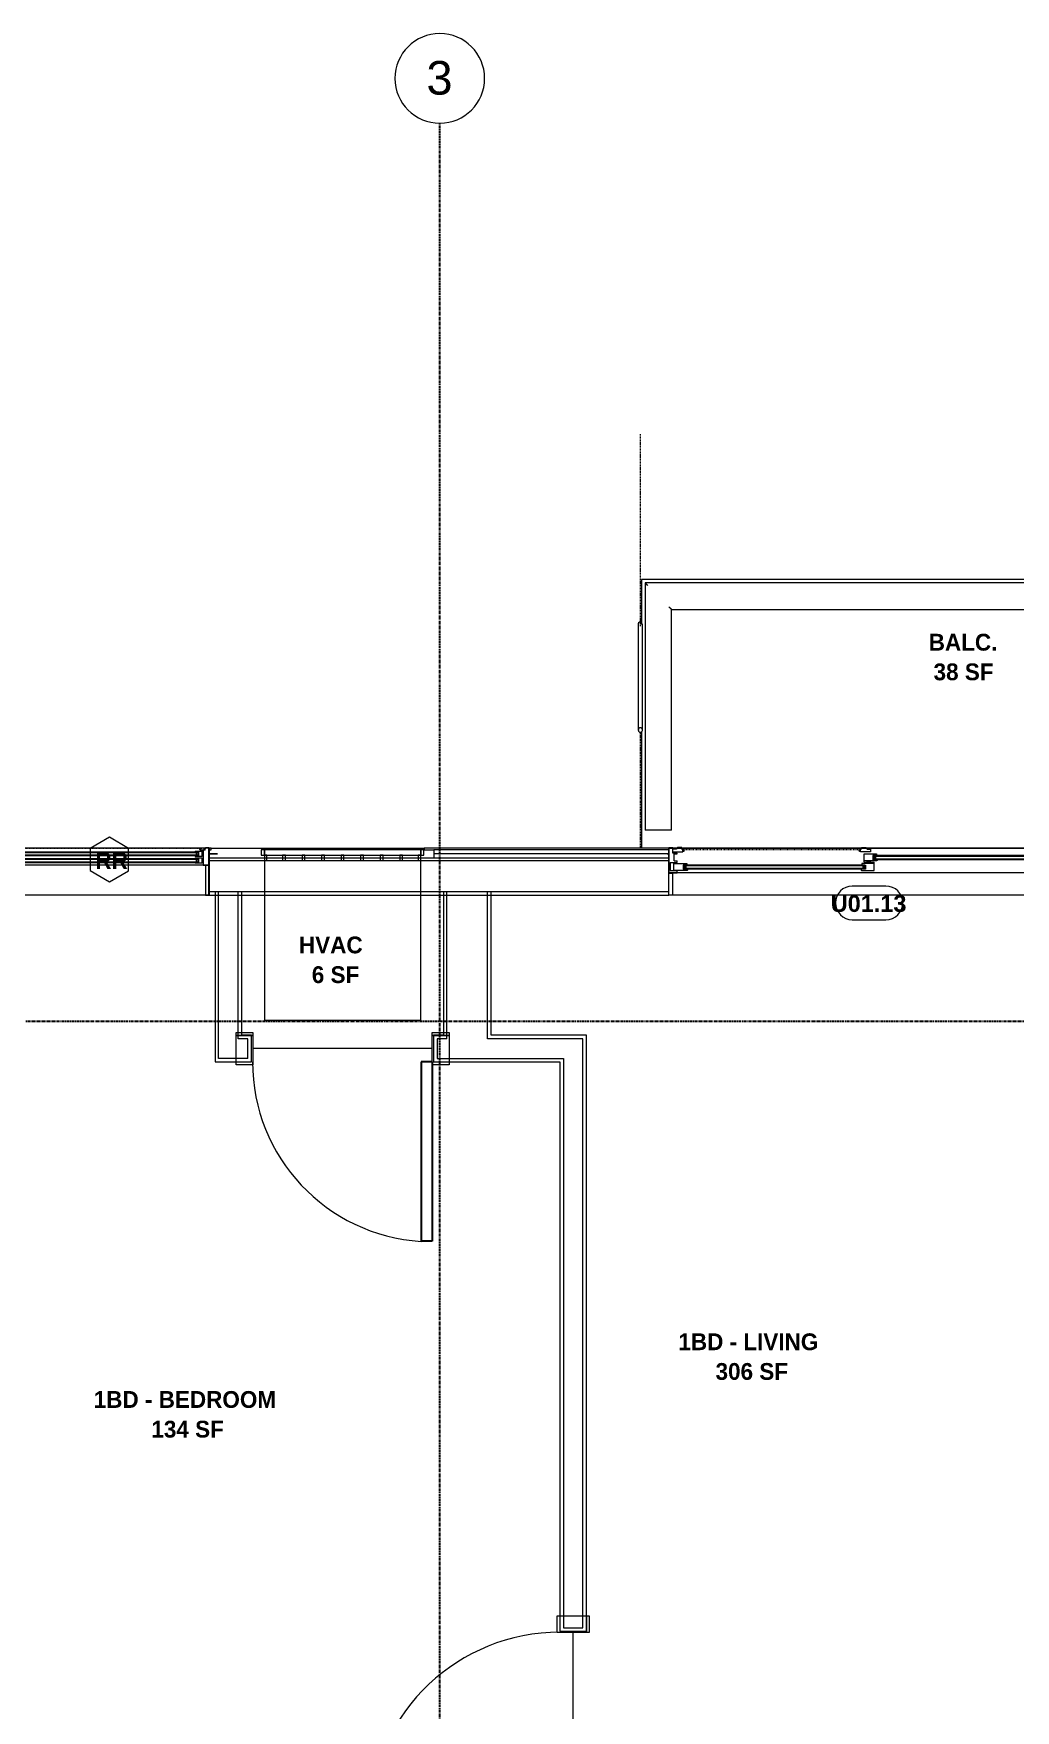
# Model space of a CAD drawing. Header units: inches. Extents: x -4058 to -1781, y 9814 to 12264.
# Drawn here: x -2899.8 to -2724.6, y 11964.2 to 12263.5 of the extents above; entities that cross this region are included whole.
import ezdxf

# ---------------------------------------------------------------- set-up
doc = ezdxf.new("R2010")
doc.units = ezdxf.units.IN
doc.header["$MEASUREMENT"] = 0
for name, pattern in [('Center 1_4_', [0.53125, 0.25, -0.09375, 0.09375, -0.09375]), ('Dash', [0.25, 0.125, -0.125]), ('Grid Line 1_2_', [0.875, 0.5, -0.125, 0.125, -0.125])]:
    doc.linetypes.add(name, pattern=pattern)
for name, color, linetype, lineweight in [('0-1', 7, 'Continuous', 5), ('0-2', 7, 'Continuous', 9), ('0-4', 165, 'Continuous', 5), ('A-AREA-IDEN', 2, 'Continuous', 9), ('A-DETL-CNTR-1', 7, 'Center 1_4_', 9), ('A-DETL-GENF-1', 7, 'Continuous', 9), ('A-DETL-GENF-2', 92, 'Continuous', 18), ('A-DETL-GENF-HDLN-1', 7, 'Dash', 9), ('A-DETL-GENF-HDLN-2', 1, 'Continuous', 18), ('A-DOOR', 31, 'Continuous', 18), ('A-DOOR-1', 7, 'Continuous', 9), ('A-DOOR-3', 31, 'Continuous', 9), ('A-DOOR-4', 31, 'Continuous', 30), ('A-DOOR-FRAM-1', 7, 'Continuous', 9), ('A-DOOR-IDEN', 31, 'Continuous', 9), ('A-FLOR-1', 7, 'Continuous', 9), ('A-FLOR-2', 192, 'Continuous', 9), ('A-FLOR-HRAL-1', 7, 'Continuous', 9), ('A-GENM-1', 7, 'Continuous', 9), ('A-GLAZ', 151, 'Continuous', 18), ('A-GLAZ-1', 10, 'Continuous', 30), ('A-GLAZ-2', 7, 'Continuous', 9), ('A-GLAZ-IDEN', 152, 'Continuous', 9), ('A-WALL', 113, 'Continuous', 18), ('A-WALL-1', 7, 'Continuous', 9), ('A-WALL-2', 250, 'Continuous', 18), ('A-WALL-3', 113, 'Continuous', 9), ('I-WALL-2', 2, 'Continuous', 9), ('S-BEAM-1', 7, 'Continuous', 9), ('S-GRID-1', 1, 'Grid Line 1_2_', 30), ('S-GRID-IDEN', 1, 'Continuous', 9), ('S-GRID-IDEN-1', 147, 'Continuous', 9)]:
    doc.layers.add(name, color=color, linetype=linetype, lineweight=lineweight)
doc.styles.add('Arial', font='arial.ttf', dxfattribs={"height": 6})
doc.styles.add('Arial_B', font='arialbd.ttf', dxfattribs={"height": 3})
doc.styles.add('Century Gothic_B', font='GOTHICB.TTF', dxfattribs={"height": 3})

# ---------------------------------------------------------------- blocks, each defined once
blk = doc.blocks.new('Perforated Panel at Magic-Pak - hvac panel - 3rd floor-2505074-UNITS PLANS - 3RD FLOOR')
at = {"layer": 'A-GLAZ-2'}
for p, q in [((-19.01, -4.13), (19.01, -4.13)), ((19.01, -4.19), (-19.01, -4.19))]:
    blk.add_line(p, q, dxfattribs=at)
blk = doc.blocks.new('V-Series_EWC4_SPVU_RFA_2015 - 2ND AND 3RD FLOOR-2226480-UNITS PLANS - 3RD FLOOR')
at = {"layer": 'A-GENM-1'}
for p, q in [((-3859.97, 11740.34), (-3859.97, 11739.78)), ((-3858.97, 11740.34), (-3859.97, 11740.34)), ((-3859.97, 11739.78), (-3859.97, 11711.9)), ((-3858.97, 11739.78), (-3859.97, 11739.78)), ((-3859.97, 11739.78), (-3858.97, 11739.78)), ((-3858.97, 11739.78), (-3858.97, 11740.34)), ((-3858.97, 11711.9), (-3858.97, 11739.78)), ((-3829.54, 11739.78), (-3858.97, 11739.78)), ((-3858.97, 11739.78), (-3858.97, 11739.34)), ((-3858.97, 11739.34), (-3857.97, 11739.34)), ((-3857.97, 11739.34), (-3857.97, 11736.54)), ((-3829.54, 11711.9), (-3829.54, 11739.78)), ((-3857.97, 11736.54), (-3858.97, 11736.54)), ((-3858.97, 11736.54), (-3858.97, 11736.04)), ((-3858.97, 11736.04), (-3857.97, 11736.04)), ((-3857.97, 11736.04), (-3857.97, 11733.06)), ((-3857.97, 11733.06), (-3858.97, 11733.06)), ((-3858.97, 11733.06), (-3858.97, 11732.56)), ((-3858.97, 11732.56), (-3857.97, 11732.56)), ((-3857.97, 11732.56), (-3857.97, 11729.57)), ((-3857.97, 11729.57), (-3858.97, 11729.57)), ((-3858.97, 11729.57), (-3858.97, 11729.07)), ((-3858.97, 11729.07), (-3857.97, 11729.07)), ((-3857.97, 11729.07), (-3857.97, 11726.09)), ((-3857.97, 11726.09), (-3858.97, 11726.09)), ((-3858.97, 11726.09), (-3858.97, 11725.59)), ((-3858.97, 11725.59), (-3857.97, 11725.59)), ((-3857.97, 11725.59), (-3857.97, 11722.61)), ((-3857.97, 11722.61), (-3858.97, 11722.61)), ((-3858.97, 11722.61), (-3858.97, 11722.11)), ((-3858.97, 11722.11), (-3857.97, 11722.11)), ((-3857.97, 11722.11), (-3857.97, 11719.12)), ((-3857.97, 11719.12), (-3858.97, 11719.12)), ((-3858.97, 11719.12), (-3858.97, 11718.62)), ((-3858.97, 11718.62), (-3857.97, 11718.62)), ((-3857.97, 11718.62), (-3857.97, 11715.64)), ((-3857.97, 11715.64), (-3858.97, 11715.64)), ((-3858.97, 11715.64), (-3858.97, 11715.14)), ((-3858.97, 11715.14), (-3857.97, 11715.14)), ((-3857.97, 11715.14), (-3857.97, 11712.34)), ((-3859.97, 11711.9), (-3858.97, 11711.9)), ((-3859.97, 11711.9), (-3859.97, 11711.34)), ((-3858.97, 11711.9), (-3859.97, 11711.9)), ((-3859.97, 11711.34), (-3858.97, 11711.34)), ((-3857.97, 11712.34), (-3858.97, 11712.34)), ((-3858.97, 11712.34), (-3858.97, 11711.9)), ((-3858.97, 11711.34), (-3858.97, 11711.9)), ((-3858.97, 11711.9), (-3829.54, 11711.9))]:
    blk.add_line(p, q, dxfattribs=at)
blk = doc.blocks.new('Window-Double_Hung-Marvin-Essential - 1-WIDE _TEMP LOWER_ ESDH3066-3454269-UNITS PLANS - 3RD FLOOR')
at = {"layer": 'A-DETL-GENF-HDLN-1'}
blk.add_line((16.1, -4.22), (-16.5, -4.22), dxfattribs=at)
at = {"layer": 'A-DETL-GENF-HDLN-2'}
for p, q in [((-17.13, 4.19), (-17.75, 4.19)), ((-17.13, -1.16), (-17.13, 4.19)), ((17.12, 4.19), (17.75, 4.19)), ((17.12, 4.19), (17.12, -1.16)), ((-16.72, -1.19), (-17.75, -1.19)), ((-17.75, -4.28), (-17.75, -1.19)), ((-16.72, -3.77), (-16.72, -1.19)), ((-16.56, -1.53), (-15.34, -1.53)), ((-16.56, -1.53), (-16.56, -2.47)), ((-15.34, -2.47), (-16.56, -2.47)), ((-16.56, -2.75), (-15.34, -2.75)), ((-16.56, -2.75), (-16.56, -3.69)), ((-15.28, -1.65), (-15.94, -1.65)), ((-15.94, -1.65), (-15.94, -2.37)), ((-15.94, -2.37), (-15.28, -2.37)), ((-15.28, -2.87), (-15.94, -2.87)), ((-15.94, -2.87), (-15.94, -3.59)), ((-15.84, -1.66), (-15.84, -2.35)), ((-15.84, -2.88), (-15.84, -3.57)), ((-15.54, -1.79), (-15.54, -2.23)), ((-15.34, -1.53), (-15.28, -1.59)), ((-15.34, -2.47), (-15.28, -2.41)), ((-15.34, -2.75), (-15.28, -2.81)), ((-15.28, -1.59), (-15.28, -1.65)), ((-15.28, -2.37), (-15.28, -2.41)), ((-15.28, -2.81), (-15.28, -2.87)), ((15.34, -1.53), (15.28, -1.59)), ((15.28, -1.59), (15.28, -1.65)), ((15.28, -1.65), (15.94, -1.65)), ((15.28, -2.37), (15.28, -2.41)), ((15.94, -2.37), (15.28, -2.37)), ((15.34, -2.47), (15.28, -2.41)), ((15.34, -2.75), (15.28, -2.81)), ((15.28, -2.81), (15.28, -2.87)), ((15.28, -2.87), (15.94, -2.87)), ((16.56, -1.53), (15.34, -1.53)), ((15.34, -2.47), (16.56, -2.47)), ((16.56, -2.75), (15.34, -2.75)), ((15.54, -1.79), (15.54, -2.23)), ((15.84, -1.66), (15.84, -2.35)), ((15.84, -2.88), (15.84, -3.57)), ((15.94, -1.65), (15.94, -2.37)), ((15.94, -2.87), (15.94, -3.59)), ((16.56, -1.53), (16.56, -2.47)), ((16.56, -2.75), (16.56, -3.69)), ((16.72, -3.77), (16.72, -1.19)), ((16.72, -1.19), (17.75, -1.19)), ((17.75, -4.28), (17.75, -1.19)), ((-19.25, -3.23), (-19.25, -3.19)), ((-19.25, -3.19), (-17.9, -3.19)), ((-17.75, -3.23), (-19.25, -3.23)), ((-17.9, -3.19), (-17.9, -3.08)), ((-17.9, -3.08), (-17.75, -3.08)), ((-17.75, -4.28), (-17.16, -4.28)), ((-17.08, -3.87), (-17.16, -4.28)), ((-17.08, -3.87), (-16.19, -3.87)), ((-16.85, -4.25), (-16.85, -3.87)), ((-16.3, -4.25), (-16.85, -4.25)), ((-16.38, -3.77), (-16.72, -3.77)), ((-15.34, -3.69), (-16.56, -3.69)), ((-16.38, -3.87), (-16.38, -3.77)), ((-16.18, -4.01), (-16.3, -4.01)), ((-16.3, -4.01), (-16.3, -4.25)), ((-16.19, -3.87), (-16.19, -3.97)), ((-16.19, -3.97), (-16.1, -3.97)), ((-16.18, -4.22), (-16.18, -4.01)), ((-16.18, -4.22), (-16.1, -4.22)), ((-16.1, -3.97), (-16.1, -4.22)), ((-15.94, -3.59), (-15.28, -3.59)), ((-15.54, -3.01), (-15.54, -3.45)), ((-15.34, -3.69), (-15.28, -3.63)), ((-15.28, -3.59), (-15.28, -3.63)), ((15.28, -3.59), (15.28, -3.63)), ((15.94, -3.59), (15.28, -3.59)), ((15.34, -3.69), (15.28, -3.63)), ((15.34, -3.69), (16.56, -3.69)), ((15.54, -3.01), (15.54, -3.45)), ((16.19, -3.97), (16.1, -3.97)), ((16.1, -3.97), (16.1, -4.22)), ((16.18, -4.22), (16.1, -4.22)), ((16.18, -4.22), (16.18, -4.01)), ((16.18, -4.01), (16.3, -4.01)), ((17.08, -3.87), (16.19, -3.87)), ((16.19, -3.87), (16.19, -3.97)), ((16.3, -4.01), (16.3, -4.25)), ((16.3, -4.25), (16.85, -4.25)), ((16.38, -3.87), (16.38, -3.77)), ((16.38, -3.77), (16.72, -3.77)), ((16.85, -4.25), (16.85, -3.87)), ((17.08, -3.87), (17.16, -4.28)), ((17.75, -4.28), (17.16, -4.28)), ((17.9, -3.08), (17.75, -3.08)), ((17.75, -3.23), (19.25, -3.23)), ((17.9, -3.19), (17.9, -3.08)), ((19.25, -3.19), (17.9, -3.19)), ((19.25, -3.23), (19.25, -3.19))]:
    blk.add_line(p, q, dxfattribs=at)
at = {"layer": 'A-GLAZ'}
for p, q in [((15.84, -1.66), (-15.84, -1.66)), ((15.84, -1.79), (-15.84, -1.79)), ((15.84, -2.23), (-15.84, -2.23)), ((15.84, -2.35), (-15.84, -2.35)), ((15.84, -2.88), (-15.84, -2.88)), ((15.84, -3.01), (-15.84, -3.01)), ((15.84, -3.45), (-15.84, -3.45)), ((15.84, -3.57), (-15.84, -3.57))]:
    blk.add_line(p, q, dxfattribs=at)
at = {"layer": 'A-GLAZ-1'}
for p, q in [((-17.75, -1.16), (-17.75, 4.19)), ((17.75, 4.19), (17.75, -1.16)), ((-17.75, -4.28), (-17.75, -1.19)), ((17.75, -1.19), (17.75, -4.28))]:
    blk.add_line(p, q, dxfattribs=at)
at = {"layer": 'A-GLAZ-2'}
for p, q in [((-17.75, 4.19), (17.75, 4.19)), ((-17.75, -1.19), (17.75, -1.19)), ((17.75, -4.28), (-17.75, -4.28)), ((17.75, -4.19), (20.46, -4.19)), ((20.46, -4.25), (17.75, -4.25)), ((20.46, -4.19), (20.46, -4.25))]:
    blk.add_line(p, q, dxfattribs=at)
blk = doc.blocks.new('Door-Sliding-Marvin-2_Panel_Patio_Door-Essential - RR-MARVIN ESSENTIAL SLIDING - 6_-0_X6_-10_ - 3RD FLOOR 2-3441297-UNITS PLANS - 3RD FLOOR')
at = {"layer": 'A-DETL-GENF-1'}
for p, q in [((-32.87, -2.72), (-32.87, -2.27)), ((-32.61, -2.72), (-32.61, -2.27))]:
    blk.add_line(p, q, dxfattribs=at)
at = {"layer": 'A-DETL-GENF-2'}
for p, q in [((-35.75, 4.19), (-35.06, 4.19)), ((-35.75, 0.22), (-35.75, 4.19)), ((-35.06, 4.19), (-35.06, 0.22)), ((35.06, 4.19), (35.75, 4.19)), ((35.06, 0.22), (35.06, 4.19)), ((35.75, 4.19), (35.75, 0.22)), ((-35.06, 0.22), (-35.75, 0.22)), ((-35.75, 0.19), (-34.25, 0.19)), ((-35.75, -4.28), (-35.75, 0.19)), ((-34.25, 0.19), (-34.25, -0.1)), ((35.75, 0.22), (35.06, 0.22)), ((-35.5, -0.25), (-34.39, -0.25)), ((-35.5, -1.63), (-35.5, -0.25)), ((-35.5, -1.63), (-34.25, -1.63)), ((-32.41, -1.94), (-34.81, -1.94)), ((-34.81, -1.94), (-34.81, -3.19)), ((-34.39, -0.25), (-34.25, -0.1)), ((-34.25, -1.63), (-34.25, -1.94)), ((-33.09, -2.13), (-32.34, -2.13)), ((-33.09, -2.88), (-33.09, -2.13)), ((-32.38, -2.88), (-33.09, -2.88)), ((-32.98, -2.27), (-32.98, -2.13)), ((-32.98, -2.72), (-32.98, -2.88)), ((-32.46, -3.19), (-32.38, -2.88)), ((-32.34, -2), (-32.41, -1.94)), ((-32.34, -2.13), (-32.34, -2)), ((-37.25, -3.19), (-37.25, -3.23)), ((-35.91, -3.19), (-37.25, -3.19)), ((-35.75, -3.23), (-37.25, -3.23)), ((-35.75, -3.08), (-35.91, -3.08)), ((-35.91, -3.19), (-35.91, -3.08)), ((-35, -4.28), (-35.75, -4.28)), ((-34.25, -3.31), (-35, -3.31)), ((-35, -3.31), (-35, -4.28)), ((-34.81, -3.19), (-32.46, -3.19)), ((-34.25, -3.19), (-34.25, -3.31))]:
    blk.add_line(p, q, dxfattribs=at)
at = {"layer": 'A-DETL-GENF-HDLN-1'}
blk.add_line((1.75, -3.94), (33.01, -3.94), dxfattribs=at)
at = {"layer": 'A-DETL-GENF-HDLN-2'}
for p, q in [((35.75, 0.19), (34.25, 0.19)), ((34.25, 0.19), (34.25, -0.1)), ((35.75, -4.28), (35.75, 0.19)), ((-32.87, -2.72), (-32.87, -2.27)), ((-32.61, -2.72), (-32.61, -2.27)), ((-1.41, -2), (-1.34, -1.94)), ((-1.41, -2.13), (-1.41, -2)), ((-0.66, -2.13), (-1.41, -2.13)), ((-1.29, -3.19), (-1.38, -2.88)), ((-1.38, -2.88), (-0.66, -2.88)), ((-1.34, -1.94), (0.87, -1.94)), ((-1.14, -2.72), (-1.14, -2.27)), ((1.34, -0.25), (-0.88, -0.25)), ((-0.88, -0.25), (-0.88, -1.72)), ((-0.88, -1.5), (1.29, -1.5)), ((0.24, -1.82), (-0.88, -1.72)), ((-0.88, -2.72), (-0.88, -2.27)), ((-0.77, -2.27), (-0.77, -2.13)), ((-0.77, -2.72), (-0.77, -2.88)), ((-0.66, -2.88), (-0.66, -2.13)), ((-0.24, -1.58), (-0.43, -1.58)), ((-0.43, -1.58), (-0.43, -1.68)), ((-0.43, -1.68), (0.43, -1.76)), ((-0.24, -1.51), (-0.24, -1.58)), ((-0.24, -1.62), (-0.24, -1.7)), ((-0.24, -1.62), (0.87, -1.72)), ((0.24, -1.82), (0.24, -1.74)), ((0.24, -1.86), (0.43, -1.86)), ((0.24, -1.93), (0.24, -1.86)), ((0.43, -1.86), (0.43, -1.76)), ((0.66, -1.19), (0.66, -0.44)), ((0.66, -0.44), (1.41, -0.44)), ((1.37, -1.19), (0.66, -1.19)), ((0.77, -0.58), (0.77, -0.44)), ((0.77, -1.04), (0.77, -1.19)), ((0.87, -1.72), (0.87, -3.19)), ((0.88, -1.04), (0.88, -0.58)), ((1.14, -1.04), (1.14, -0.58)), ((1.29, -1.5), (1.37, -1.19)), ((1.41, -0.31), (1.34, -0.25)), ((1.41, -0.44), (1.41, -0.31)), ((32.41, -0.31), (32.47, -0.25)), ((32.41, -0.44), (32.41, -0.31)), ((33.16, -0.44), (32.41, -0.44)), ((32.52, -1.5), (32.44, -1.19)), ((32.44, -1.19), (33.16, -1.19)), ((32.47, -0.25), (34.84, -0.25)), ((34.84, -1.5), (32.52, -1.5)), ((32.68, -1.04), (32.68, -0.58)), ((32.93, -1.04), (32.93, -0.58)), ((33.04, -0.58), (33.04, -0.44)), ((33.04, -1.04), (33.04, -1.19)), ((33.16, -1.19), (33.16, -0.44)), ((34.39, -0.25), (34.25, -0.1)), ((35.5, -1.63), (34.25, -1.63)), ((34.25, -1.63), (34.25, -1.94)), ((34.81, -1.94), (34.25, -1.94)), ((35.5, -0.25), (34.39, -0.25)), ((34.81, -1.94), (34.81, -3.19)), ((34.84, -0.25), (34.84, -1.5)), ((35.5, -1.63), (35.5, -0.25)), ((0.87, -3.19), (-1.29, -3.19)), ((-0.24, -4.05), (-0.24, -3.53)), ((-0.24, -3.53), (1.51, -3.53)), ((0.34, -4.05), (-0.24, -4.05)), ((0.6, -4.36), (0.34, -4.05)), ((1.35, -4.36), (0.6, -4.36)), ((1.35, -4.05), (1.51, -4.05)), ((1.35, -4.05), (1.35, -4.36)), ((1.51, -3.53), (1.51, -3.65)), ((1.51, -3.65), (1.75, -3.65)), ((1.51, -3.69), (1.51, -4.05)), ((1.71, -3.69), (1.51, -3.69)), ((1.64, -3.83), (1.64, -3.94)), ((1.64, -3.83), (1.71, -3.83)), ((1.75, -3.94), (1.64, -3.94)), ((1.71, -3.83), (1.71, -3.69)), ((1.75, -3.65), (1.75, -3.94)), ((33.25, -3.65), (33.01, -3.65)), ((33.01, -3.65), (33.01, -3.94)), ((33.01, -3.94), (33.12, -3.94)), ((33.05, -3.69), (33.25, -3.69)), ((33.05, -3.83), (33.05, -3.69)), ((33.12, -3.83), (33.05, -3.83)), ((33.12, -3.83), (33.12, -3.94)), ((33.25, -3.53), (33.25, -3.65)), ((35, -3.53), (33.25, -3.53)), ((33.25, -3.69), (33.25, -4.05)), ((33.41, -4.05), (33.25, -4.05)), ((33.41, -4.05), (33.41, -4.36)), ((33.41, -4.36), (34.16, -4.36)), ((34.16, -4.36), (34.42, -4.05)), ((34.81, -3.19), (34.25, -3.19)), ((34.25, -3.19), (34.25, -3.31)), ((34.25, -3.31), (35, -3.31)), ((34.42, -4.05), (35, -4.05)), ((35, -3.31), (35, -4.28)), ((35, -4.28), (35.75, -4.28)), ((35.75, -3.08), (35.9, -3.08)), ((35.75, -3.23), (37.25, -3.23)), ((35.9, -3.19), (35.9, -3.08)), ((35.9, -3.19), (37.25, -3.19)), ((37.25, -3.19), (37.25, -3.23))]:
    blk.add_line(p, q, dxfattribs=at)
at = {"layer": 'A-DOOR'}
for p, q in [((-32.98, -2.13), (-0.77, -2.13)), ((-32.98, -2.27), (-0.77, -2.27)), ((-32.98, -2.72), (-0.77, -2.72)), ((-32.98, -2.88), (-0.77, -2.88)), ((0.77, -0.44), (33.04, -0.44)), ((0.77, -0.58), (33.04, -0.58)), ((0.77, -1.04), (33.04, -1.04)), ((0.77, -1.19), (33.04, -1.19))]:
    blk.add_line(p, q, dxfattribs=at)
at = {"layer": 'A-DOOR-1'}
for p, q in [((-35.75, -4.25), (-35.75, -4.19)), ((35.75, -4.19), (-35.75, -4.19)), ((35.75, -4.25), (-35.75, -4.25)), ((35.75, -4.19), (35.75, -4.25)), ((40.68, -4.25), (35.75, -4.25)), ((40.68, -4.19), (40.68, -4.25))]:
    blk.add_line(p, q, dxfattribs=at)
at = {"layer": 'A-DOOR-FRAM-1'}
for p, q in [((-35.75, 0.19), (35.75, 0.19)), ((-35.75, -4.28), (-35.75, 0.19)), ((35.75, 0.19), (35.75, -4.28)), ((35.75, -4.28), (-35.75, -4.28))]:
    blk.add_line(p, q, dxfattribs=at)
blk = doc.blocks.new('Railing - Baluster_01-2700443-UNITS PLANS - 3RD FLOOR')
at = {"layer": 'A-FLOR-HRAL-1'}
for p, q in [((-0.59, 1.18), (0.59, 1.18)), ((-0.59, 0.59), (-0.59, 1.18)), ((0.59, 1.18), (0.59, 0.59))]:
    blk.add_line(p, q, dxfattribs=at)
blk = doc.blocks.new('Railing - Railing-3415193-UNITS PLANS - 3RD FLOOR')
at = {"layer": 'A-FLOR-HRAL-1'}
for p, q in [((-2677.15, 12165.45), (-2790.7, 12165.45)), ((-2790.7, 12165.45), (-2790.7, 12121.34)), ((-2677.15, 12121.34), (-2677.15, 12165.45)), ((-2785.97, 12160.73), (-2681.87, 12160.73)), ((-2785.97, 12121.34), (-2785.97, 12160.73)), ((-2681.87, 12160.73), (-2681.87, 12121.34)), ((-2790.23, 12121.34), (-2790.7, 12121.34)), ((-2786.45, 12121.34), (-2790.23, 12121.34)), ((-2785.97, 12121.34), (-2786.45, 12121.34)), ((-2681.4, 12121.34), (-2681.87, 12121.34)), ((-2677.62, 12121.34), (-2681.4, 12121.34)), ((-2677.15, 12121.34), (-2677.62, 12121.34))]:
    blk.add_line(p, q, dxfattribs=at)
for points, knots in [([(-2790.7, 12165.45), (-2790.7, 12165.45), (-2790.69, 12165.44), (-2790.66, 12165.42), (-2790.64, 12165.39), (-2790.61, 12165.36), (-2790.58, 12165.33), (-2790.55, 12165.31), (-2790.51, 12165.27), (-2790.47, 12165.22), (-2790.44, 12165.19), (-2790.4, 12165.15), (-2790.33, 12165.08), (-2790.27, 12165.02), (-2790.23, 12164.98)], [0, 0, 0, 0, 0.166667, 0.25, 0.333333, 0.416667, 0.458333, 0.5, 0.583333, 0.666667, 0.708333, 0.75, 0.833333, 1, 1, 1, 1]), ([(-2677.15, 12165.45), (-2677.15, 12165.45), (-2677.16, 12165.44), (-2677.18, 12165.42), (-2677.21, 12165.39), (-2677.24, 12165.36), (-2677.27, 12165.33), (-2677.29, 12165.31), (-2677.33, 12165.27), (-2677.38, 12165.22), (-2677.41, 12165.19), (-2677.45, 12165.15), (-2677.52, 12165.08), (-2677.58, 12165.02), (-2677.62, 12164.98)], [0, 0, 0, 0, 0.166667, 0.25, 0.333333, 0.416667, 0.458333, 0.5, 0.583333, 0.666667, 0.708333, 0.75, 0.833333, 1, 1, 1, 1]), ([(-2786.45, 12161.2), (-2786.4, 12161.16), (-2786.34, 12161.1), (-2786.27, 12161.02), (-2786.22, 12160.97), (-2786.18, 12160.94), (-2786.15, 12160.9), (-2786.12, 12160.87), (-2786.09, 12160.84), (-2786.06, 12160.82), (-2786.04, 12160.79), (-2786.01, 12160.76), (-2785.98, 12160.74), (-2785.97, 12160.73), (-2785.97, 12160.73)], [0, 0, 0, 0, 0.166667, 0.25, 0.333333, 0.375, 0.416667, 0.5, 0.541667, 0.583333, 0.666667, 0.75, 0.833333, 1, 1, 1, 1]), ([(-2681.4, 12161.2), (-2681.44, 12161.16), (-2681.5, 12161.1), (-2681.58, 12161.02), (-2681.63, 12160.97), (-2681.66, 12160.94), (-2681.7, 12160.9), (-2681.73, 12160.87), (-2681.76, 12160.84), (-2681.78, 12160.82), (-2681.81, 12160.79), (-2681.84, 12160.76), (-2681.87, 12160.74), (-2681.87, 12160.73), (-2681.87, 12160.73)], [0, 0, 0, 0, 0.166667, 0.25, 0.333333, 0.375, 0.416667, 0.5, 0.541667, 0.583333, 0.666667, 0.75, 0.833333, 1, 1, 1, 1])]:
    blk.add_open_spline(points, degree=3, knots=knots, dxfattribs=at)
at = {"rotation": 180}
blk.add_blockref('Railing - Baluster_01-2700443-UNITS PLANS - 3RD FLOOR', (-2679.51, 12121.93), dxfattribs=at)
blk = doc.blocks.new('Walls 30 - Walls 1-3379321-UNITS PLANS - 3RD FLOOR')
at = {"layer": 'S-BEAM-1'}
for p, q in [((-2791.9, 12158.13), (-2791.9, 12139.19)), ((-2791.15, 12139.19), (-2791.15, 12158.13))]:
    blk.add_line(p, q, dxfattribs=at)
at = {"layer": 'S-BEAM-1', "flags": 128}
for points in [[(-2791.15, 12139.19), (-2791.16, 12139.29), (-2791.2, 12139.38), (-2791.25, 12139.46), (-2791.31, 12139.52), (-2791.39, 12139.57), (-2791.48, 12139.59), (-2791.57, 12139.59), (-2791.66, 12139.57), (-2791.74, 12139.52), (-2791.81, 12139.46), (-2791.86, 12139.38), (-2791.89, 12139.29), (-2791.9, 12139.19)], [(-2791.9, 12139.19), (-2791.89, 12139.09), (-2791.86, 12139), (-2791.81, 12138.92), (-2791.74, 12138.86), (-2791.66, 12138.82), (-2791.57, 12138.79), (-2791.48, 12138.79), (-2791.39, 12138.82), (-2791.31, 12138.86), (-2791.25, 12138.92), (-2791.2, 12139), (-2791.16, 12139.09), (-2791.15, 12139.19)]]:
    blk.add_lwpolyline(points, dxfattribs=at)
at = {"layer": 'S-BEAM-1'}
blk.add_ellipse((-2791.53, 12158.13), major_axis=(0.375, 0), ratio=0.93544, start_param=1.047198, end_param=3.141593, dxfattribs=at)
blk = doc.blocks.new('CTR - 1st Phase - Shell_rvt-1-UNITS PLANS - 3RD FLOOR')
at = {"layer": 'A-DETL-CNTR-1'}
for p, q in [((-2791.52, 12157.73), (-2791.52, 12191.98)), ((-2791.52, 12118.09), (-2791.52, 12138.79))]:
    blk.add_line(p, q, dxfattribs=at)
at = {"layer": 'A-FLOR-1'}
for p, q in [((-2791.34, 12166.09), (-2791.34, 12158.05)), ((-2676.51, 12166.09), (-2791.34, 12166.09)), ((-2791.34, 12138.85), (-2791.34, 12118.15))]:
    blk.add_line(p, q, dxfattribs=at)
at = {"layer": 'A-WALL-1'}
for p, q in [((-2868.14, 12118.09), (-2868.51, 12118.09)), ((-2868.14, 12117.84), (-2868.14, 12118.09)), ((-2786.47, 12118.09), (-2830.11, 12118.09)), ((-2830.11, 12118.09), (-2830.11, 12117.84)), ((-2868.51, 12117.84), (-2868.14, 12117.84)), ((-2828.36, 12116.34), (-2868.51, 12116.34)), ((-2868.51, 12115.09), (-2868.51, 12115.06)), ((-2830.11, 12117.84), (-2828.36, 12117.84)), ((-2828.36, 12117.84), (-2828.36, 12116.34)), ((-2786.47, 12113.68), (-2786.47, 12113.71)), ((-2868.51, 12109.71), (-2786.47, 12109.71))]:
    blk.add_line(p, q, dxfattribs=at)
at = {"layer": 'A-WALL-2'}
for p, q in [((-2786.47, 12115.84), (-2868.51, 12115.84)), ((-2786.47, 12117.84), (-2828.36, 12117.84)), ((-2786.47, 12117.09), (-2828.36, 12117.09)), ((-2786.47, 12116.34), (-2828.36, 12116.34)), ((-2786.47, 12110.34), (-2868.51, 12110.34))]:
    blk.add_line(p, q, dxfattribs=at)
at = {"layer": '0-2'}
for name in ['Railing - Railing-3415193-UNITS PLANS - 3RD FLOOR', 'Walls 30 - Walls 1-3379321-UNITS PLANS - 3RD FLOOR']:
    blk.add_blockref(name, (0, 0), dxfattribs=at)
for name, p, rotation in [('Window-Double_Hung-Marvin-Essential - 1-WIDE _TEMP LOWER_ ESDH3066-3454269-UNITS PLANS - 3RD FLOOR', (-2886.26, 12113.9), 180), ('Perforated Panel at Magic-Pak - hvac panel - 3rd floor-2505074-UNITS PLANS - 3RD FLOOR', (-2849.12, 12113.9), 180), ('Door-Sliding-Marvin-2_Panel_Patio_Door-Essential - RR-MARVIN ESSENTIAL SLIDING - 6_-0_X6_-10_ - 3RD FLOOR 2-3441297-UNITS PLANS - 3RD FLOOR', (-2750.72, 12113.9), 180), ('V-Series_EWC4_SPVU_RFA_2015 - 2ND AND 3RD FLOOR-2226480-UNITS PLANS - 3RD FLOOR', (-14570.51, 8257.87), 269.9999999999999)]:
    blk.add_blockref(name, p, dxfattribs=dict(at, rotation=rotation))
blk = doc.blocks.new('Grid - Grid Head - Circle-1738874-UNITS PLANS - 3RD FLOOR')
at = {"layer": 'S-GRID-IDEN-1'}
for start, end in [(360, 180), (180, 360)]:
    blk.add_arc((0, 0), 0.25, start, end, dxfattribs=at)
blk = doc.blocks.new('CTR - 1st Phase - Structure_rvt-1-UNITS PLANS - 3RD FLOOR')
at = {"layer": 'S-GRID-1'}
for p, q in [((-2827.32, 9814.03), (-2827.32, 12247.5)), ((-1781.27, 12087.19), (-4041.78, 12087.19))]:
    blk.add_line(p, q, dxfattribs=at)
at = {"layer": '0-4', "xscale": 31.99999999999999, "yscale": 31.99999999999999, "zscale": 31.99999999999999}
blk.add_blockref('Grid - Grid Head - Circle-1738874-UNITS PLANS - 3RD FLOOR', (-2827.32, 12255.5), dxfattribs=at)
at = {"layer": 'S-GRID-IDEN', "insert": (-2829.7, 12258.6), "char_height": 6, "width": 5.656, "attachment_point": 1, "style": 'Arial'}
blk.add_mtext('3', dxfattribs=at)
blk = doc.blocks.new('SWING - SINGLE - FLUSH - SWING - FLUSH - 2-10 x 6-8 - PRIVACY-4346070-UNITS PLANS - 3RD FLOOR')
at = {"layer": 'A-DOOR-3'}
for p, q in [((-20, 2.37), (-20, 2.87)), ((-20, 2.87), (-17, 2.87)), ((-20, 2.37), (-17, 2.37)), ((-20, -2.88), (-20, 2.37)), ((-17, 2.37), (-20, 2.37)), ((-17, 2.87), (-17, 2.37)), ((-17, 2.37), (-17, -2.88)), ((17, 2.37), (17, 2.87)), ((17, 2.87), (20, 2.87)), ((17, 2.37), (20, 2.37)), ((17, -2.88), (17, 2.37)), ((20, 2.37), (17, 2.37)), ((20, 2.87), (20, 2.37)), ((20, 2.37), (20, -2.88)), ((-17, -2.88), (-20, -2.88)), ((20, -2.88), (17, -2.88))]:
    blk.add_line(p, q, dxfattribs=at)
blk.add_arc((17, -2.38), 34.07, 180, 266.6343, dxfattribs=at)
at = {"layer": 'A-DOOR-4'}
for p, q in [((15, -2.38), (15, -36.38)), ((17, -2.38), (15, -2.38)), ((17, -2.38), (17, -36.38)), ((17, -36.38), (15, -36.38))]:
    blk.add_line(p, q, dxfattribs=at)
blk = doc.blocks.new('SWING - SINGLE - FLUSH - SWING - 32_ x 80_ - WITH ACOUSTICAL SEAL-4346081-UNITS PLANS - 3RD FLOOR')
at = {"layer": 'A-DOOR-3'}
for p, q in [((-19, 2.37), (-19, 2.87)), ((-19, 2.87), (-16, 2.87)), ((-19, 2.37), (-16, 2.37)), ((-19, -2.88), (-19, 2.37)), ((-16, 2.37), (-19, 2.37)), ((-16, 2.87), (-16, 2.37)), ((-16, 2.37), (-16, -2.88)), ((16, 2.37), (16, 2.87)), ((16, 2.87), (19, 2.87)), ((16, 2.37), (19, 2.37)), ((16, -2.88), (16, 2.37)), ((19, 2.37), (16, 2.37)), ((19, 2.87), (19, 2.37)), ((19, 2.37), (19, -2.88)), ((-16, -2.88), (-19, -2.88)), ((19, -2.88), (16, -2.88))]:
    blk.add_line(p, q, dxfattribs=at)
blk.add_arc((16, -2.38), 32.07, 180, 266.4241, dxfattribs=at)
at = {"layer": 'A-DOOR-4'}
for p, q in [((14, -2.38), (14, -34.38)), ((16, -2.38), (14, -2.38)), ((16, -2.38), (16, -34.38)), ((16, -34.38), (14, -34.38))]:
    blk.add_line(p, q, dxfattribs=at)
blk = doc.blocks.new('Door Tag - Type Mark-2601225-UNITS PLANS - 3RD FLOOR')
at = {"layer": 'A-DOOR-IDEN'}
for p, q in [((0.09375, 0.09375), (-0.09375, 0.09375)), ((-0.09375, -0.09375), (0.09375, -0.09375))]:
    blk.add_line(p, q, dxfattribs=at)
for centre, start, end in [((-0.09375, 0), 90, 270), ((0.09375, 0), 270, 90)]:
    blk.add_arc(centre, 0.09375, start, end, dxfattribs=at)
blk = doc.blocks.new('Window Tag - ONE-4156801-UNITS PLANS - 3RD FLOOR')
at = {"layer": 'A-GLAZ-IDEN'}
for p, q in [((0, 0.125), (-0.1071, 0.0619)), ((0.107, 0.062), (0, 0.125)), ((-0.1071, 0.0619), (-0.1071, -0.0619)), ((0.107, -0.0624), (0.107, 0.062)), ((-0.1071, -0.0619), (0, -0.125)), ((0, -0.125), (0.107, -0.0624))]:
    blk.add_line(p, q, dxfattribs=at)

msp = doc.modelspace()

# ---------------------------------------------------------------- linework, layer by layer
at = {"layer": 'A-FLOR-2'}
for p, q in [((-2715.66, 12109.71), (-2785.79, 12109.71)), ((-2828.67, 12082.33), (-2860.67, 12082.33)), ((-2803.52, 11944.11), (-2803.52, 11978.11))]:
    msp.add_line(p, q, dxfattribs=at)
at = {"layer": 'A-WALL'}
for p, q in [((-2866.8, 12080.58), (-2866.8, 12110.33)), ((-2863.3, 12084.08), (-2863.3, 12110.33)), ((-2826.05, 12084.08), (-2826.05, 12110.33)), ((-2818.8, 12084.08), (-2818.8, 12110.33)), ((-2861.55, 12084.08), (-2863.3, 12084.08)), ((-2861.55, 12080.58), (-2861.55, 12084.08)), ((-2826.05, 12084.08), (-2827.8, 12084.08)), ((-2827.8, 12084.08), (-2827.8, 12080.58)), ((-2801.77, 12084.08), (-2818.8, 12084.08)), ((-2801.77, 11978.99), (-2801.77, 12084.08)), ((-2861.55, 12080.58), (-2866.8, 12080.58)), ((-2827.8, 12080.58), (-2805.27, 12080.58)), ((-2805.27, 12080.58), (-2805.27, 11978.99)), ((-2805.27, 11978.99), (-2801.77, 11978.99))]:
    msp.add_line(p, q, dxfattribs=at)
at = {"layer": 'A-WALL-3'}
for p, q in [((-2867.42, 12110.33), (-2867.42, 12079.96)), ((-2862.67, 12110.33), (-2867.42, 12110.33)), ((-2862.67, 12084.71), (-2862.67, 12110.33)), ((-2860.92, 12084.71), (-2862.67, 12084.71)), ((-2860.92, 12079.96), (-2860.92, 12084.71)), ((-2826.67, 12084.71), (-2828.42, 12084.71)), ((-2828.42, 12084.71), (-2828.42, 12079.96)), ((-2801.15, 12084.71), (-2818.17, 12084.71)), ((-2801.15, 11978.36), (-2801.15, 12084.71)), ((-2867.42, 12079.96), (-2860.92, 12079.96)), ((-2828.42, 12079.96), (-2805.9, 12079.96)), ((-2805.9, 12079.96), (-2805.9, 11978.36)), ((-2805.9, 11978.36), (-2801.15, 11978.36))]:
    msp.add_line(p, q, dxfattribs=at)
at = {"layer": 'I-WALL-2'}
for p, q in [((-2826.67, 12110.33), (-2826.67, 12084.71)), ((-2818.17, 12110.33), (-2826.67, 12110.33)), ((-2818.17, 12084.71), (-2818.17, 12110.33))]:
    msp.add_line(p, q, dxfattribs=at)

# ---------------------------------------------------------------- block references
at = {"layer": '0-1'}
for name in ['CTR - 1st Phase - Structure_rvt-1-UNITS PLANS - 3RD FLOOR', 'CTR - 1st Phase - Shell_rvt-1-UNITS PLANS - 3RD FLOOR']:
    msp.add_blockref(name, (0, 0), dxfattribs=at)
at = {"layer": 'A-DOOR-3'}
msp.add_blockref('SWING - SINGLE - FLUSH - SWING - 32_ x 80_ - WITH ACOUSTICAL SEAL-4346081-UNITS PLANS - 3RD FLOOR', (-2844.67, 12082.33), dxfattribs=at)
at = {"layer": 'A-DOOR-3', "rotation": 269.999999999952}
msp.add_blockref('SWING - SINGLE - FLUSH - SWING - FLUSH - 2-10 x 6-8 - PRIVACY-4346070-UNITS PLANS - 3RD FLOOR', (-2803.52, 11961.11), dxfattribs=at)
at = {"layer": 'A-DOOR-IDEN', "xscale": 31.99999999999999, "yscale": 31.99999999999999, "zscale": 31.99999999999999}
msp.add_blockref('Door Tag - Type Mark-2601225-UNITS PLANS - 3RD FLOOR', (-2750.72, 12108.35), dxfattribs=at)
at = {"layer": 'A-GLAZ-IDEN', "xscale": 31.99999999999999, "yscale": 31.99999999999999, "zscale": 31.99999999999999}
msp.add_blockref('Window Tag - ONE-4156801-UNITS PLANS - 3RD FLOOR', (-2886.26, 12116.09), dxfattribs=at)

# ---------------------------------------------------------------- texts
at = {"layer": 'A-AREA-IDEN', "char_height": 3, "attachment_point": 1, "style": 'Century Gothic_B'}
for s, insert, width in [('BALC.', (-2740.09, 12156.37), 14.544), ('38 SF', (-2739.22, 12151.08), 12.423), ('HVAC', (-2852.45, 12102.34), 15.049), ('6 SF', (-2850.16, 12097.04), 9.494), ('1BD - LIVING', (-2784.75, 12031.52), 31.411), ('306 SF', (-2778.12, 12026.22), 15.352), ('1BD - BEDROOM', (-2889.07, 12021.22), 40.299), ('134 SF', (-2878.78, 12015.92), 15.352)]:
    msp.add_mtext(s, dxfattribs=dict(at, insert=insert, width=width))
at = {"layer": 'A-DOOR-IDEN', "insert": (-2757.57, 12109.73), "char_height": 3, "width": 16.463, "attachment_point": 1, "style": 'Arial_B'}
msp.add_mtext('U01.13', dxfattribs=at)
at = {"layer": 'A-GLAZ-IDEN', "insert": (-2888.77, 12117.37), "char_height": 3, "width": 6.06, "attachment_point": 1, "style": 'Century Gothic_B'}
msp.add_mtext('RR', dxfattribs=at)

doc.saveas('drawing.dxf')
